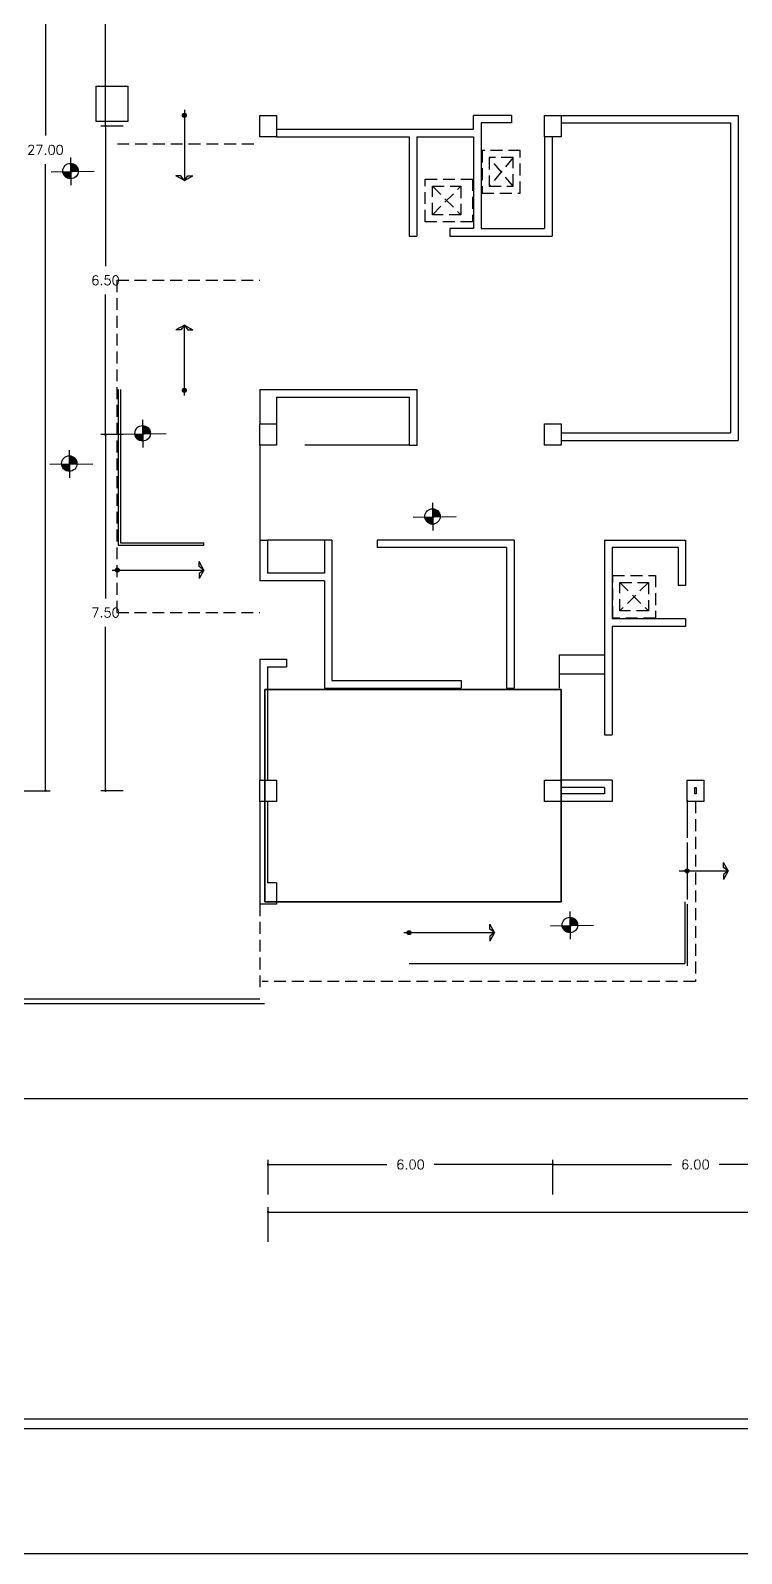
# Model space of a CAD drawing. Extents: x 0 to 130, y 0 to 88.
# Drawn here: x 43.96 to 58.94, y 0 to 32.08 of the extents above; entities that cross this region are included whole.
import ezdxf

# ---------------------------------------------------------------- set-up
doc = ezdxf.new("R2010")
doc.units = 0
doc.header["$MEASUREMENT"] = 0
doc.linetypes.add('HIDDEN', pattern=[0.375, 0.25, -0.125])
doc.layers.get('0').update_dxf_attribs({"color": 2, "linetype": 'CONTINUOUS'})
doc.layers.get('DEFPOINTS').update_dxf_attribs({"linetype": 'CONTINUOUS'})
for name, color, linetype in [('COL', 6, 'CONTINUOUS'), ('COTAS', 1, 'CONTINUOUS'), ('DLXSCENE', 7, 'CONTINUOUS'), ('DOOR', 2, 'CONTINUOUS'), ('MUEBLES', 1, 'CONTINUOUS'), ('OEX', 15, 'CONTINUOUS'), ('PIE', 1, 'CONTINUOUS'), ('PISOS', 15, 'CONTINUOUS'), ('PROY', 1, 'HIDDEN'), ('WALLS', 5, 'CONTINUOUS')]:
    doc.layers.add(name, color=color, linetype=linetype)
doc.layers.get('DOOR').off()
doc.styles.add('ROMANS', font='romans.shx', dxfattribs={"height": 0.2})
doc.dimstyles.new('ROMANS', dxfattribs={"dimtxt": 0.18, "dimasz": 0.18, "dimexe": 0.18, "dimexo": 0.0625, "dimgap": 0.09, "dimtad": 0, "dimtih": 1, "dimtoh": 1, "dimdec": 4, "dimzin": 0, "dimdsep": 46, "dimtxsty": 'Standard', "dimcen": 0.09, "dimadec": 0, "dimazin": 0, "dimtfac": 1, "dimtdec": 4, "dimtofl": 0, "dimtmove": 0, "dimatfit": 3, "dimfxl": 1, "dimtolj": 1, "dimtzin": 0, "dimarcsym": 0})

# ---------------------------------------------------------------- blocks, each defined once
blk = doc.blocks.new('_DOT')
at = {"color": 0, "linetype": 'ByBlock'}
blk.add_line((-0.5, 0), (-1, 0), dxfattribs=at)
at = {"color": 0, "linetype": 'ByBlock', "const_width": 0.5}
blk.add_lwpolyline([(-0.25, 0, 1), (0.25, 0, 1)], format="xyb", close=True, dxfattribs=at)
blk = doc.blocks.new('*D72')
at = {"layer": 'COTAS', "color": 1, "lineweight": -2, "transparency": 16777216}
for p, q in [((48.966, 7.566), (48.966, 8.293)), ((49.016, 8.193), (51.466, 8.193)), ((54.916, 8.193), (52.466, 8.193)), ((54.966, 7.566), (54.966, 8.293))]:
    blk.add_line(p, q, dxfattribs=at)
at = {"layer": 'DEFPOINTS', "color": 0, "transparency": 16777216}
for p in [(54.966, 8.193), (48.966, 7.466), (54.966, 7.466)]:
    blk.add_point(p, dxfattribs=at)
at = {"layer": 'COTAS', "color": 1, "lineweight": -2, "transparency": 16777216, "xscale": 0.05, "yscale": 0.05, "zscale": 0.05, "rotation": 180}
blk.add_blockref('_DOT', (48.966, 8.193), dxfattribs=at)
at = {"layer": 'COTAS', "color": 1, "lineweight": -2, "transparency": 16777216, "xscale": 0.05, "yscale": 0.05, "zscale": 0.05}
blk.add_blockref('_DOT', (54.966, 8.193), dxfattribs=at)
at = {"layer": 'COTAS', "color": 2, "transparency": 16777216, "insert": (51.966, 8.193), "char_height": 0.2, "attachment_point": 5, "style": 'ROMANS'}
blk.add_mtext('\\A1;6.00', dxfattribs=at)
blk = doc.blocks.new('*D71')
at = {"layer": 'COTAS', "color": 1, "lineweight": -2, "transparency": 16777216}
for p, q in [((48.966, 6.566), (48.966, 7.293)), ((49.016, 7.193), (63.366, 7.193)), ((78.916, 7.193), (64.566, 7.193)), ((78.966, 6.566), (78.966, 7.293))]:
    blk.add_line(p, q, dxfattribs=at)
at = {"layer": 'DEFPOINTS', "color": 0, "transparency": 16777216}
for p in [(78.966, 7.193), (48.966, 6.466), (78.966, 6.466)]:
    blk.add_point(p, dxfattribs=at)
at = {"layer": 'COTAS', "color": 1, "lineweight": -2, "transparency": 16777216, "xscale": 0.05, "yscale": 0.05, "zscale": 0.05, "rotation": 180}
blk.add_blockref('_DOT', (48.966, 7.193), dxfattribs=at)
at = {"layer": 'COTAS', "color": 1, "lineweight": -2, "transparency": 16777216, "xscale": 0.05, "yscale": 0.05, "zscale": 0.05}
blk.add_blockref('_DOT', (78.966, 7.193), dxfattribs=at)
at = {"layer": 'COTAS', "color": 2, "transparency": 16777216, "insert": (63.966, 7.193), "char_height": 0.2, "attachment_point": 5, "style": 'ROMANS'}
blk.add_mtext('\\A1;30.00', dxfattribs=at)
blk = doc.blocks.new('*D74')
at = {"layer": 'COTAS', "color": 1, "lineweight": -2, "transparency": 16777216}
for p, q in [((45.916, 30.068), (45.442, 30.068)), ((45.542, 30.018), (45.542, 27.118)), ((45.542, 23.618), (45.542, 26.518)), ((45.916, 23.568), (45.442, 23.568))]:
    blk.add_line(p, q, dxfattribs=at)
at = {"layer": 'DEFPOINTS', "color": 0, "transparency": 16777216}
for p in [(46.016, 30.068), (45.542, 23.568), (46.016, 23.568)]:
    blk.add_point(p, dxfattribs=at)
at = {"layer": 'COTAS', "color": 1, "lineweight": -2, "transparency": 16777216, "xscale": 0.05, "yscale": 0.05, "zscale": 0.05}
for p, rotation in [((45.542, 30.068), 90), ((45.542, 23.568), 270)]:
    blk.add_blockref('_DOT', p, dxfattribs=dict(at, rotation=rotation))
at = {"layer": 'COTAS', "color": 2, "transparency": 16777216, "insert": (45.542, 26.818), "char_height": 0.2, "attachment_point": 5, "style": 'ROMANS'}
blk.add_mtext('\\A1;6.50', dxfattribs=at)
blk = doc.blocks.new('*D73')
at = {"layer": 'COTAS', "color": 1, "lineweight": -2, "transparency": 16777216}
for p, q in [((43.523, 43.068), (44.377, 43.068)), ((44.277, 43.018), (44.277, 29.868)), ((44.277, 16.118), (44.277, 29.268)), ((43.523, 16.068), (44.377, 16.068))]:
    blk.add_line(p, q, dxfattribs=at)
at = {"layer": 'DEFPOINTS', "color": 0, "transparency": 16777216}
for p in [(43.423, 43.068), (43.423, 16.068), (44.277, 16.068)]:
    blk.add_point(p, dxfattribs=at)
at = {"layer": 'COTAS', "color": 1, "lineweight": -2, "transparency": 16777216, "xscale": 0.05, "yscale": 0.05, "zscale": 0.05}
for p, rotation in [((44.277, 43.068), 90), ((44.277, 16.068), 270)]:
    blk.add_blockref('_DOT', p, dxfattribs=dict(at, rotation=rotation))
at = {"layer": 'COTAS', "color": 2, "transparency": 16777216, "insert": (44.277, 29.568), "char_height": 0.2, "attachment_point": 5, "style": 'ROMANS'}
blk.add_mtext('\\A1;27.00', dxfattribs=at)
blk = doc.blocks.new('*D75')
at = {"layer": 'COTAS', "color": 1, "lineweight": -2, "transparency": 16777216}
for p, q in [((45.916, 23.568), (45.442, 23.568)), ((45.542, 23.518), (45.542, 20.118)), ((45.542, 16.118), (45.542, 19.518)), ((45.916, 16.068), (45.442, 16.068))]:
    blk.add_line(p, q, dxfattribs=at)
at = {"layer": 'DEFPOINTS', "color": 0, "transparency": 16777216}
for p in [(46.016, 23.568), (45.542, 16.068), (46.016, 16.068)]:
    blk.add_point(p, dxfattribs=at)
at = {"layer": 'COTAS', "color": 1, "lineweight": -2, "transparency": 16777216, "xscale": 0.05, "yscale": 0.05, "zscale": 0.05}
for p, rotation in [((45.542, 23.568), 90), ((45.542, 16.068), 270)]:
    blk.add_blockref('_DOT', p, dxfattribs=dict(at, rotation=rotation))
at = {"layer": 'COTAS', "color": 2, "transparency": 16777216, "insert": (45.542, 19.818), "char_height": 0.2, "attachment_point": 5, "style": 'ROMANS'}
blk.add_mtext('\\A1;7.50', dxfattribs=at)
blk = doc.blocks.new('*D77')
at = {"layer": 'COTAS', "color": 1, "lineweight": -2, "transparency": 16777216}
for p, q in [((45.916, 36.568), (45.442, 36.568)), ((45.542, 36.518), (45.542, 33.618)), ((45.542, 30.118), (45.542, 33.018)), ((45.916, 30.068), (45.442, 30.068))]:
    blk.add_line(p, q, dxfattribs=at)
at = {"layer": 'DEFPOINTS', "color": 0, "transparency": 16777216}
for p in [(46.016, 36.568), (45.542, 30.068), (46.016, 30.068)]:
    blk.add_point(p, dxfattribs=at)
at = {"layer": 'COTAS', "color": 1, "lineweight": -2, "transparency": 16777216, "xscale": 0.05, "yscale": 0.05, "zscale": 0.05}
for p, rotation in [((45.542, 36.568), 90), ((45.542, 30.068), 270)]:
    blk.add_blockref('_DOT', p, dxfattribs=dict(at, rotation=rotation))
at = {"layer": 'COTAS', "color": 2, "transparency": 16777216, "insert": (45.542, 33.318), "char_height": 0.2, "attachment_point": 5, "style": 'ROMANS'}
blk.add_mtext('\\A1;6.50', dxfattribs=at)
blk = doc.blocks.new('*D81')
at = {"layer": 'COTAS', "color": 1, "lineweight": -2, "transparency": 16777216}
for p, q in [((54.966, 7.566), (54.966, 8.293)), ((55.016, 8.193), (57.466, 8.193)), ((60.916, 8.193), (58.466, 8.193)), ((60.966, 7.566), (60.966, 8.293))]:
    blk.add_line(p, q, dxfattribs=at)
at = {"layer": 'DEFPOINTS', "color": 0, "transparency": 16777216}
for p in [(54.966, 8.193), (54.966, 7.466), (60.966, 7.466)]:
    blk.add_point(p, dxfattribs=at)
at = {"layer": 'COTAS', "color": 1, "lineweight": -2, "transparency": 16777216, "xscale": 0.05, "yscale": 0.05, "zscale": 0.05, "rotation": 180}
blk.add_blockref('_DOT', (54.966, 8.193), dxfattribs=at)
at = {"layer": 'COTAS', "color": 1, "lineweight": -2, "transparency": 16777216, "xscale": 0.05, "yscale": 0.05, "zscale": 0.05}
blk.add_blockref('_DOT', (60.966, 8.193), dxfattribs=at)
at = {"layer": 'COTAS', "color": 2, "transparency": 16777216, "insert": (57.966, 8.193), "char_height": 0.2, "attachment_point": 5, "style": 'ROMANS'}
blk.add_mtext('\\A1;6.00', dxfattribs=at)
blk = doc.blocks.new('COL-01')
at = {"layer": 'COL'}
blk.add_lwpolyline([(-0.175, -0.225), (-0.175, 0.225), (0.175, 0.225), (0.175, -0.225)], close=True, dxfattribs=at)
blk = doc.blocks.new('NIVEL-2')
at = {"layer": 'COTAS'}
for p, q in [((-0.584, 0.264), (-0.584, -0.32)), ((-0.572, 0.141), (-0.572, -0.031)), ((-0.56, 0.14), (-0.56, -0.031)), ((-0.548, 0.137), (-0.548, -0.031)), ((-0.536, 0.134), (-0.536, -0.031)), ((-0.524, 0.13), (-0.524, -0.031)), ((-0.512, 0.124), (-0.512, -0.031)), ((-0.5, 0.118), (-0.5, -0.031)), ((-0.488, 0.11), (-0.488, -0.031)), ((-0.476, 0.1), (-0.476, -0.031)), ((-0.464, 0.088), (-0.464, -0.031)), ((-0.464, 0.088), (-0.464, -0.031)), ((-0.464, 0.088), (-0.464, -0.031)), ((-0.452, 0.073), (-0.452, -0.031)), ((-0.44, 0.053), (-0.44, -0.031)), ((-0.428, 0.021), (-0.428, -0.031)), ((-0.994, -0.031), (-0.09, -0.031)), ((-0.74, -0.031), (-0.74, -0.07)), ((-0.728, -0.031), (-0.728, -0.098)), ((-0.716, -0.031), (-0.716, -0.117)), ((-0.704, -0.031), (-0.704, -0.132)), ((-0.692, -0.031), (-0.692, -0.143)), ((-0.68, -0.031), (-0.68, -0.153)), ((-0.668, -0.031), (-0.668, -0.161)), ((-0.656, -0.031), (-0.656, -0.167)), ((-0.644, -0.031), (-0.644, -0.172)), ((-0.632, -0.031), (-0.632, -0.177)), ((-0.62, -0.031), (-0.62, -0.18)), ((-0.608, -0.031), (-0.608, -0.182)), ((-0.596, -0.031), (-0.596, -0.183))]:
    blk.add_line(p, q, dxfattribs=at)
blk.add_circle((-0.585, -0.021), 0.163, dxfattribs=at)
blk = doc.blocks.new('*U130')
for p, q in [((48.9, 18.2), (55.141, 18.2)), ((55.141, 18.2), (48.9, 18.2)), ((48.9, 18.2), (48.9, 18.2)), ((48.9, 13.729), (48.9, 18.2)), ((48.9, 18.2), (48.9, 18.2)), ((48.9, 18.2), (48.9, 13.729)), ((55.141, 13.729), (55.141, 18.2)), ((55.141, 18.2), (55.141, 18.2)), ((55.141, 18.2), (55.141, 13.729)), ((55.141, 18.2), (55.141, 18.2)), ((55.141, 13.729), (48.9, 13.729)), ((48.9, 13.729), (48.9, 13.729)), ((48.9, 13.729), (55.141, 13.729)), ((48.9, 13.729), (48.9, 13.729)), ((55.141, 13.729), (55.141, 13.729)), ((55.141, 13.729), (55.141, 13.729))]:
    blk.add_line(p, q)
blk = doc.blocks.new('*U131')
for p, q in [((48.9, 13.729), (48.9, 18.2)), ((48.9, 18.2), (55.141, 18.2)), ((55.141, 18.2), (55.141, 13.729)), ((55.141, 13.729), (48.9, 13.729))]:
    blk.add_line(p, q)
blk = doc.blocks.new('*U135')
for p, q in [((55.141, 18.2), (48.9, 18.2)), ((48.9, 18.2), (48.9, 13.729)), ((55.141, 13.729), (55.141, 18.2)), ((48.9, 13.729), (55.141, 13.729))]:
    blk.add_line(p, q)

msp = doc.modelspace()

# ---------------------------------------------------------------- hatches: boundary and pattern name
h = msp.add_hatch(color=253)
edge = h.paths.add_edge_path()
edge.add_arc((47.203, 30.293), 0.0412, 0, 360)
h = msp.add_hatch(color=253)
edge = h.paths.add_edge_path()
edge.add_arc((47.203, 24.5), 0.0412, 0, 360)
h = msp.add_hatch(color=253)
edge = h.paths.add_edge_path()
edge.add_arc((45.791, 20.715), 0.0412, 0, 360)
h = msp.add_hatch(color=253)
edge = h.paths.add_edge_path()
edge.add_arc((57.791, 14.378), 0.0412, 0, 360)
h = msp.add_hatch(color=253)
edge = h.paths.add_edge_path()
edge.add_arc((57.791, 14.378), 0.0412, 0, 360)
h = msp.add_hatch(color=253)
edge = h.paths.add_edge_path()
edge.add_arc((51.936, 13.078), 0.0412, 0, 360)

# ---------------------------------------------------------------- linework, layer by layer
at = {"color": 253}
for p, q in [((47.204, 30.411), (47.203, 28.921)), ((47.13, 29.019), (47.024, 29.019)), ((47.203, 28.921), (47.024, 29.019)), ((47.203, 28.921), (47.13, 29.019)), ((47.203, 28.921), (47.382, 29.019)), ((47.203, 28.921), (47.276, 29.019)), ((47.276, 29.019), (47.382, 29.019)), ((47.203, 25.873), (47.024, 25.775)), ((47.13, 25.775), (47.024, 25.775)), ((47.203, 25.873), (47.13, 25.775)), ((47.203, 25.873), (47.382, 25.775)), ((47.203, 24.393), (47.203, 25.873)), ((47.203, 25.873), (47.276, 25.775)), ((47.276, 25.775), (47.382, 25.775)), ((48.791, 23.368), (48.791, 21.348)), ((47.616, 20.715), (47.517, 20.893)), ((47.517, 20.788), (47.517, 20.893)), ((45.683, 20.715), (47.616, 20.715)), ((47.616, 20.715), (47.517, 20.788)), ((47.616, 20.715), (47.517, 20.536)), ((47.616, 20.715), (47.517, 20.641)), ((47.517, 20.641), (47.517, 20.536)), ((57.791, 15.868), (57.791, 15.078)), ((57.791, 14.978), (57.791, 13.778)), ((57.791, 14.978), (57.791, 13.778)), ((58.656, 14.378), (58.558, 14.557)), ((58.558, 14.452), (58.558, 14.557)), ((58.656, 14.378), (58.558, 14.557)), ((58.558, 14.452), (58.558, 14.557)), ((58.656, 14.378), (58.558, 14.452)), ((58.656, 14.378), (58.558, 14.452)), ((57.627, 14.378), (58.656, 14.378)), ((57.676, 14.378), (58.656, 14.378)), ((58.656, 14.378), (58.558, 14.305)), ((58.656, 14.378), (58.558, 14.2)), ((58.656, 14.378), (58.558, 14.305)), ((58.656, 14.378), (58.558, 14.2)), ((58.558, 14.305), (58.558, 14.2)), ((58.558, 14.305), (58.558, 14.2)), ((57.791, 13.678), (57.791, 12.378)), ((53.736, 13.078), (53.637, 13.257)), ((53.637, 13.152), (53.637, 13.257)), ((51.828, 13.078), (53.736, 13.078)), ((53.736, 13.078), (53.637, 13.152)), ((53.736, 13.078), (53.637, 13.005)), ((53.736, 13.078), (53.637, 12.9)), ((53.637, 13.005), (53.637, 12.9))]:
    msp.add_line(p, q, dxfattribs=at)
at = {"color": 253, "linetype": 'HIDDEN'}
for p, q in [((54.128, 28.802), (53.623, 29.402)), ((54.128, 29.402), (53.623, 28.802)), ((52.427, 28.201), (53.027, 28.801)), ((52.427, 28.801), (53.027, 28.201)), ((56.975, 20.454), (56.375, 19.854)), ((56.375, 20.454), (56.975, 19.854))]:
    msp.add_line(p, q, dxfattribs=at)
for points in [[(54.278, 28.652), (54.278, 29.552), (53.473, 29.552), (53.473, 28.652)], [(54.128, 28.802), (54.128, 29.402), (53.623, 29.402), (53.623, 28.802)], [(52.277, 28.051), (52.277, 28.951), (53.272, 28.951), (53.272, 28.051)], [(52.427, 28.201), (52.427, 28.801), (53.027, 28.801), (53.027, 28.201)], [(56.225, 20.604), (57.125, 20.604), (57.125, 19.704), (56.225, 19.704)], [(56.375, 20.454), (56.975, 20.454), (56.975, 19.854), (56.375, 19.854)]]:
    msp.add_lwpolyline(points, close=True, dxfattribs=at)
at = {"color": 253}
for centre in [(47.203, 30.293), (47.203, 24.5), (45.791, 20.715), (57.791, 14.378), (57.791, 14.378), (51.936, 13.078)]:
    msp.add_circle(centre, 0.0412, dxfattribs=at)
at = {"layer": 'MUEBLES', "color": 253}
for p, q in [((50.151, 21.348), (48.951, 21.348)), ((55.096, 18.928), (56.051, 18.928)), ((55.096, 18.928), (55.096, 18.228)), ((55.096, 18.528), (56.051, 18.528))]:
    msp.add_line(p, q, dxfattribs=at)
at = {"layer": 'OEX', "color": 253}
for p, q in [((57.741, 13.728), (57.741, 12.428)), ((51.936, 12.428), (57.741, 12.428)), ((48.791, 11.678), (41.313, 11.678)), ((48.891, 11.578), (41.313, 11.578)), ((79.516, 9.578), (36.013, 9.578)), ((88.647, 2.828), (7.806, 2.828)), ((88.027, 2.628), (7.806, 2.628))]:
    msp.add_line(p, q, dxfattribs=at)
msp.add_lwpolyline([(45.348, 30.909), (46.013, 30.909), (46.013, 30.165), (45.348, 30.165)], close=True, dxfattribs=at)
at = {"layer": 'PIE', "color": 253}
msp.add_lwpolyline([(0, 0), (130, 0), (130, 87.811), (0, 87.811)], close=True, dxfattribs=at)
at = {"layer": 'PISOS', "color": 253}
for p, q in [((51.943, 23.343), (49.743, 23.343)), ((55.141, 14.928), (55.141, 13.728))]:
    msp.add_line(p, q, dxfattribs=at)
at = {"layer": 'PROY', "color": 253}
for p, q in [((45.791, 29.693), (48.791, 29.693)), ((45.78, 26.818), (45.78, 19.822)), ((45.78, 26.818), (48.791, 26.818)), ((45.78, 19.822), (48.791, 19.822)), ((57.966, 15.843), (57.966, 12.048)), ((48.791, 13.678), (48.791, 11.843)), ((57.966, 12.048), (48.841, 12.048))]:
    msp.add_line(p, q, dxfattribs=at)
at = {"layer": 'PROY', "color": 253, "linetype": 'Continuous'}
for p, q in [((45.811, 24.518), (45.811, 21.24)), ((45.861, 24.518), (45.861, 21.29)), ((45.811, 21.24), (47.616, 21.24)), ((45.861, 21.29), (47.616, 21.29)), ((47.616, 21.24), (47.616, 21.29))]:
    msp.add_line(p, q, dxfattribs=at)
at = {"layer": 'WALLS', "color": 253}
for p, q in [((53.291, 30.003), (53.291, 30.293)), ((54.091, 30.293), (53.291, 30.293)), ((54.091, 30.293), (54.091, 30.133)), ((55.141, 30.293), (58.866, 30.293)), ((58.866, 30.293), (58.866, 23.443)), ((49.141, 30.003), (53.291, 30.003)), ((49.141, 29.843), (51.936, 29.843)), ((51.936, 29.843), (51.936, 27.748)), ((52.096, 29.843), (52.096, 27.748)), ((52.096, 29.843), (53.291, 29.843)), ((53.291, 29.843), (53.291, 27.908)), ((53.451, 30.133), (53.451, 27.908)), ((54.091, 30.133), (53.451, 30.133)), ((54.791, 29.843), (54.791, 27.908)), ((54.951, 29.843), (54.951, 27.748)), ((55.141, 30.133), (58.706, 30.133)), ((58.706, 30.133), (58.706, 23.603)), ((51.936, 27.748), (52.096, 27.748)), ((52.796, 27.908), (52.796, 27.748)), ((53.291, 27.908), (52.796, 27.908)), ((52.796, 27.748), (54.951, 27.748)), ((53.451, 27.908), (54.791, 27.908)), ((48.791, 24.518), (52.103, 24.518)), ((48.791, 24.518), (48.791, 23.793)), ((52.103, 23.343), (52.103, 24.518)), ((49.141, 24.358), (51.943, 24.358)), ((49.141, 24.358), (49.141, 23.793)), ((51.943, 23.343), (51.943, 24.358)), ((55.141, 23.603), (58.706, 23.603)), ((55.141, 23.443), (58.866, 23.443)), ((51.943, 23.343), (52.103, 23.343)), ((48.791, 21.348), (48.791, 20.488)), ((48.791, 21.348), (48.951, 21.348)), ((48.951, 21.348), (48.951, 20.648)), ((50.151, 21.348), (50.151, 20.648)), ((50.311, 21.348), (50.151, 21.348)), ((50.311, 21.348), (50.311, 18.388)), ((54.146, 21.348), (51.261, 21.348)), ((51.261, 21.348), (51.261, 21.188)), ((53.986, 21.188), (51.261, 21.188)), ((53.986, 21.188), (53.986, 18.228)), ((54.146, 21.348), (54.146, 18.228)), ((56.051, 21.343), (57.761, 21.343)), ((56.051, 21.343), (56.051, 17.242)), ((57.601, 21.188), (56.211, 21.188)), ((56.211, 21.188), (56.211, 19.688)), ((57.601, 21.188), (57.601, 20.388)), ((57.761, 21.343), (57.761, 20.388)), ((50.151, 20.648), (48.951, 20.648)), ((50.151, 20.488), (48.791, 20.488)), ((50.151, 20.488), (50.151, 18.228)), ((57.761, 20.388), (57.601, 20.388)), ((57.761, 19.688), (56.211, 19.688)), ((57.761, 19.688), (57.761, 19.528)), ((57.761, 19.528), (56.211, 19.528)), ((56.211, 19.528), (56.211, 17.242)), ((48.791, 18.838), (49.351, 18.838)), ((48.791, 18.838), (48.791, 16.293)), ((48.951, 18.678), (48.951, 16.293)), ((48.951, 18.678), (49.351, 18.678)), ((49.351, 18.838), (49.351, 18.678)), ((50.311, 18.388), (53.036, 18.388)), ((53.036, 18.388), (53.036, 18.228)), ((50.151, 18.228), (53.036, 18.228)), ((53.986, 18.228), (54.146, 18.228)), ((56.051, 17.242), (56.211, 17.242)), ((56.211, 16.292), (55.141, 16.292)), ((56.051, 16.132), (55.141, 16.132)), ((56.051, 16.132), (56.051, 16.003)), ((56.211, 16.292), (56.211, 15.843)), ((48.791, 15.843), (48.791, 13.678)), ((48.951, 15.843), (48.951, 14.128)), ((56.051, 16.003), (55.141, 16.003)), ((56.211, 15.843), (55.141, 15.843)), ((49.141, 14.128), (48.951, 14.128)), ((49.141, 14.128), (49.141, 13.678)), ((49.141, 13.678), (48.791, 13.678))]:
    msp.add_line(p, q, dxfattribs=at)
msp.add_lwpolyline([(57.791, 16.293), (58.141, 16.293), (58.141, 15.843), (57.791, 15.843), (57.791, 16.293)], dxfattribs=at)
msp.add_lwpolyline([(57.951, 16.133), (57.981, 16.133), (57.981, 16.003), (57.951, 16.003)], close=True, dxfattribs=at)

# ---------------------------------------------------------------- block references
at = {"layer": 'COL', "color": 253}
for p in [(48.966, 30.068), (54.966, 30.068), (48.966, 23.568), (54.966, 23.568), (48.966, 16.068), (54.966, 16.068)]:
    msp.add_blockref('COL-01', p, dxfattribs=at)
at = {"layer": 'DLXSCENE', "color": 253}
for name in ['*U130', '*U131', '*U135']:
    msp.add_blockref(name, (0, 0), dxfattribs=at)
at = {"layer": 'DOOR', "color": 253, "rotation": 0.6785528496376866}
for p in [(45.39, 29.147), (46.908, 23.623), (45.363, 22.986), (53.014, 21.872), (55.908, 13.266)]:
    msp.add_blockref('NIVEL-2', p, dxfattribs=at)

# ---------------------------------------------------------------- dimensions: what is measured, and where the dimension line sits
at = {"layer": 'COTAS', "color": 253}
for p1, p2, distance, picture, middle in [((43.423, 43.068), (43.423, 16.068), 0.854, '*D73', (44.277, 29.568)), ((46.016, 36.568), (46.016, 30.068), -0.474, '*D77', (45.542, 33.318)), ((46.016, 30.068), (46.016, 23.568), -0.474, '*D74', (45.542, 26.818)), ((46.016, 23.568), (46.016, 16.068), -0.474, '*D75', (45.542, 19.818))]:
    dim = msp.add_aligned_dim(p1=p1, p2=p2, distance=distance, dimstyle='ROMANS', override={"dimasz": 0.05, "dimexe": 0.1, "dimexo": 0.1, "dimgap": 0.2, "dimdec": 2, "dimtxsty": 'ROMANS', "dimblk1": 'DOT', "dimblk2": 'DOT', "dimsah": 1, "dimclrd": 1, "dimclre": 1, "dimclrt": 2, "dimtdec": 2}, dxfattribs=at)
    dim.commit()
    dim.dimension.update_dxf_attribs({"geometry": picture, "text_midpoint": middle})
for base, p1, p2, picture, middle in [((54.966, 8.193), (48.966, 7.466), (54.966, 7.466), '*D72', (51.966, 8.193)), ((54.966, 8.193), (60.966, 7.466), (54.966, 7.466), '*D81', (57.966, 8.193)), ((78.966, 7.193), (48.966, 6.466), (78.966, 6.466), '*D71', (63.966, 7.193))]:
    dim = msp.add_linear_dim(base=base, p1=p1, p2=p2, dimstyle='ROMANS', override={"dimasz": 0.05, "dimexe": 0.1, "dimexo": 0.1, "dimgap": 0.2, "dimdec": 2, "dimtxsty": 'ROMANS', "dimblk1": 'DOT', "dimblk2": 'DOT', "dimsah": 1, "dimclrd": 1, "dimclre": 1, "dimclrt": 2, "dimtdec": 2}, dxfattribs=at)
    dim.commit()
    dim.dimension.update_dxf_attribs({"geometry": picture, "text_midpoint": middle})

doc.saveas('drawing.dxf')
